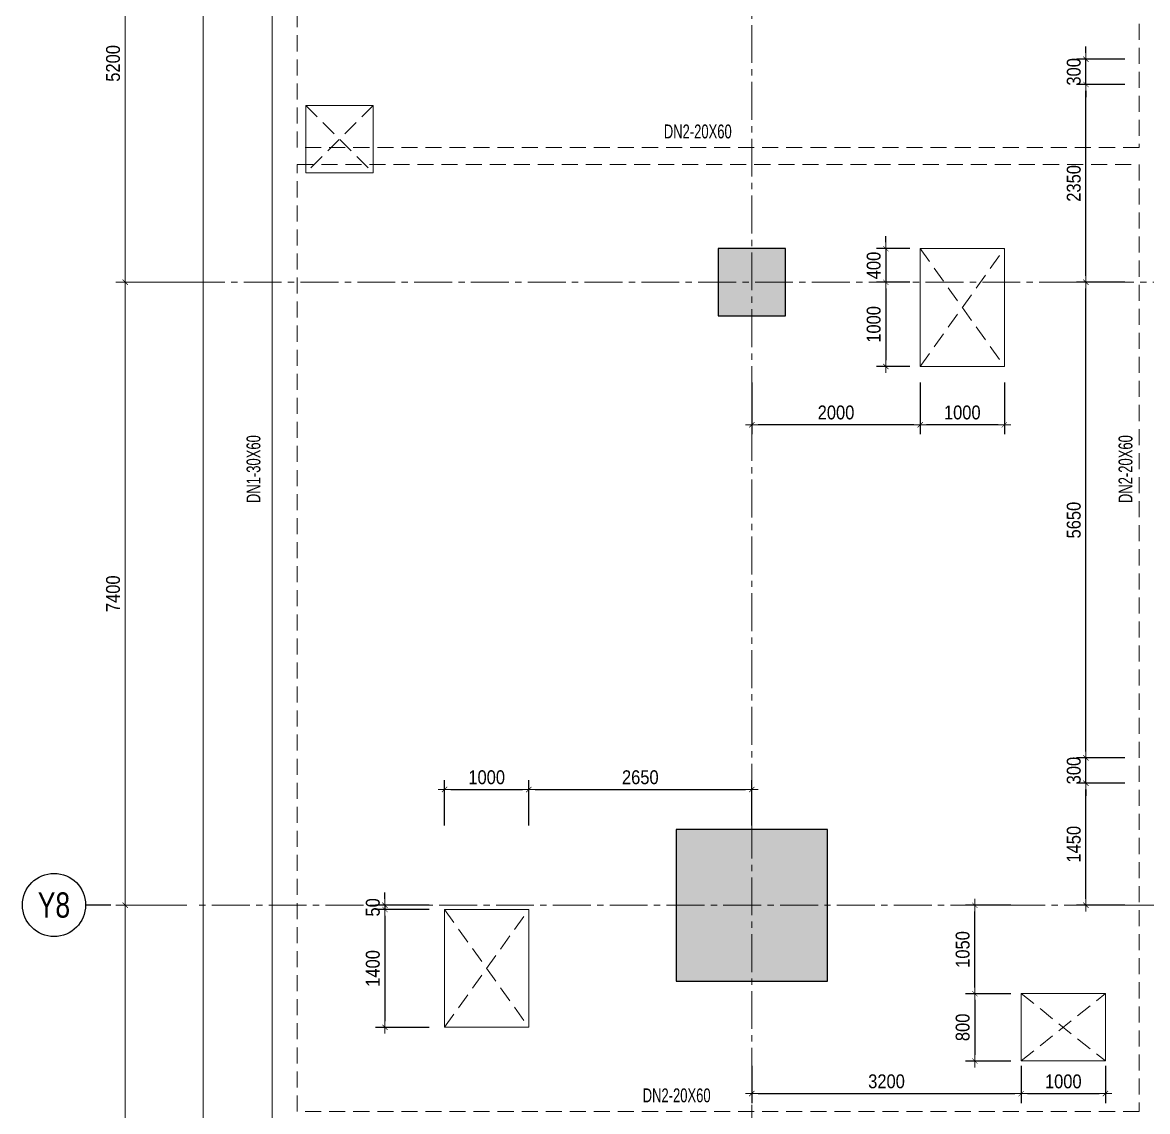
# Model space of a CAD drawing. Extents: x 512210 to 544733856, y -92216 to 2317910607.
# Drawn here: x 539499 to 552863, y -66227 to -53291 of the extents above; entities that cross this region are included whole.
import ezdxf
from ezdxf.enums import TextEntityAlignment as Align

# ---------------------------------------------------------------- set-up
doc = ezdxf.new("R2010")
doc.units = 0
doc.header["$LTSCALE"] = 300
doc.header["$MEASUREMENT"] = 0
for name, pattern in [('CENTER2', [1.125, 0.75, -0.125, 0.125, -0.125]), ('DASHED', [19.05, 12.7, -6.35]), ('HIDDEN2', [4.7625, 3.175, -1.5875])]:
    doc.linetypes.add(name, pattern=pattern)
doc.layers.get('0').update_dxf_attribs({"linetype": 'CONTINUOUS'})
doc.layers.get('DEFPOINTS').update_dxf_attribs({"linetype": 'CONTINUOUS'})
for name, color, linetype, lineweight in [('00-TT.Dim', 8, 'CONTINUOUS', 13), ('NDC_S_AXIS', 5, 'CENTER2', 15), ('NDC_S_BEAM', 3, 'HIDDEN2', 20), ('NDC_S_DIM', 1, 'CONTINUOUS', 15), ('NDC_S_HATCH COLUMN AND WALL', 251, 'CONTINUOUS', 13), ('NDC_S_OPENING2', 9, 'DASHED', 13), ('NDC_S_SLAB', 2, 'CONTINUOUS', 18)]:
    doc.layers.add(name, color=color, linetype=linetype, lineweight=lineweight)
doc.layers.add('A-SYM', color=7, linetype='CONTINUOUS')
doc.layers.add('X-COL-B3$0$A-COL', color=2, linetype='CONTINUOUS')
doc.styles.add('02. TT-ArialS', font='3t-unicode.shx', dxfattribs={"width": 0.7})
doc.styles.add('Heerim', font='', dxfattribs={"width": 0.8})
doc.styles.add('NDC_ARIAL', font='arial.ttf', dxfattribs={"width": 0.85})
doc.styles.get('Heerim').set_extended_font_data('Dotum')
doc.dimstyles.new('NDC_1-75', dxfattribs={"dimscale": 75, "dimtxt": 2.2, "dimasz": 1, "dimexe": 1.5, "dimexo": 0, "dimgap": 0.8, "dimtad": 1, "dimdec": 0, "dimdsep": 46, "dimtxsty": 'NDC_ARIAL', "dimblk": 'DIMMARK', "dimcen": 49999.938995, "dimdle": 1.5, "dimclrd": 1, "dimclre": 1, "dimclrt": 3, "dimadec": 0, "dimazin": 0, "dimtfac": 1, "dimtdec": 0, "dimtix": 1, "dimtmove": 1, "dimatfit": 3, "dimfxl": 1, "dimarcsym": 0})

# ---------------------------------------------------------------- blocks, each defined once
blk = doc.blocks.new('*U1')
for q in [(0, 0), (0, 2)]:
    blk.add_line((0, 4), q)
blk.add_circle((0, 9), 5)
at = {"style": 'Heerim', "width": 0.8}
blk.add_attdef('NO', text='', height=4, dxfattribs=at).set_placement((-0.01, 9.02), align=Align.MIDDLE_CENTER)
blk = doc.blocks.new('DIMMARK')
at = {"layer": 'NDC_S_DIM', "color": 1}
blk.add_line((-1.5, 0), (1, 0), dxfattribs=at)
at = {"layer": 'NDC_S_DIM', "color": 2, "const_width": 0.1}
blk.add_lwpolyline([(-0.42, -0.42), (0.42, 0.42)], dxfattribs=at)
blk = doc.blocks.new('*D274')
at = {"layer": 'DEFPOINTS', "color": 0, "transparency": 16777216}
for p in [(845, 5700), (1578, 5700), (1578, 0)]:
    blk.add_point(p, dxfattribs=at)
at = {"layer": 'NDC_S_DIM', "color": 1, "lineweight": -2, "transparency": 16777216}
for p, q in [((1578, 5700), (733, 5700)), ((845, 75), (845, 5625)), ((1578, 0), (733, 0))]:
    blk.add_line(p, q, dxfattribs=at)
at = {"layer": 'NDC_S_DIM', "color": 1, "lineweight": -2, "transparency": 16777216, "xscale": 75, "yscale": 75, "zscale": 75}
for p, rotation in [((845, 5700), 90), ((845, 0), 270)]:
    blk.add_blockref('DIMMARK', p, dxfattribs=dict(at, rotation=rotation))
at = {"layer": 'NDC_S_DIM', "color": 3, "transparency": 16777216, "insert": (701, 2850), "char_height": 165, "attachment_point": 5, "rotation": 90, "style": 'NDC_ARIAL'}
blk.add_mtext('5700', dxfattribs=at)
blk = doc.blocks.new('*D275')
at = {"layer": 'DEFPOINTS', "color": 0, "transparency": 16777216}
for p in [(845, 13100), (1578, 13100), (1578, 5700)]:
    blk.add_point(p, dxfattribs=at)
at = {"layer": 'NDC_S_DIM', "color": 1, "lineweight": -2, "transparency": 16777216}
for p, q in [((1578, 13100), (733, 13100)), ((845, 5775), (845, 13025)), ((1578, 5700), (733, 5700))]:
    blk.add_line(p, q, dxfattribs=at)
at = {"layer": 'NDC_S_DIM', "color": 1, "lineweight": -2, "transparency": 16777216, "xscale": 75, "yscale": 75, "zscale": 75}
for p, rotation in [((845, 13100), 90), ((845, 5700), 270)]:
    blk.add_blockref('DIMMARK', p, dxfattribs=dict(at, rotation=rotation))
at = {"layer": 'NDC_S_DIM', "color": 3, "transparency": 16777216, "insert": (701, 9400), "char_height": 165, "attachment_point": 5, "rotation": 90, "style": 'NDC_ARIAL'}
blk.add_mtext('7400', dxfattribs=at)
blk = doc.blocks.new('*D276')
at = {"layer": 'DEFPOINTS', "color": 0, "transparency": 16777216}
for p in [(845, 18300), (1578, 18300), (1578, 13100)]:
    blk.add_point(p, dxfattribs=at)
at = {"layer": 'NDC_S_DIM', "color": 1, "lineweight": -2, "transparency": 16777216}
for p, q in [((1578, 18300), (733, 18300)), ((845, 13175), (845, 18225)), ((1578, 13100), (733, 13100))]:
    blk.add_line(p, q, dxfattribs=at)
at = {"layer": 'NDC_S_DIM', "color": 1, "lineweight": -2, "transparency": 16777216, "xscale": 75, "yscale": 75, "zscale": 75}
for p, rotation in [((845, 18300), 90), ((845, 13100), 270)]:
    blk.add_blockref('DIMMARK', p, dxfattribs=dict(at, rotation=rotation))
at = {"layer": 'NDC_S_DIM', "color": 3, "transparency": 16777216, "insert": (701, 15700), "char_height": 165, "attachment_point": 5, "rotation": 90, "style": 'NDC_ARIAL'}
blk.add_mtext('5200', dxfattribs=at)
blk = doc.blocks.new('*D281')
at = {"layer": 'DEFPOINTS', "color": 0, "transparency": 16777216}
for p in [(552132, -62327), (552594, -62327), (552594, -63777)]:
    blk.add_point(p, dxfattribs=at)
at = {"layer": 'NDC_S_DIM', "color": 1, "lineweight": -2, "transparency": 16777216}
for p, q in [((552594, -62327), (552019, -62327)), ((552132, -63702), (552132, -62402)), ((552594, -63777), (552019, -63777))]:
    blk.add_line(p, q, dxfattribs=at)
at = {"layer": 'NDC_S_DIM', "color": 1, "lineweight": -2, "transparency": 16777216, "xscale": 75, "yscale": 75, "zscale": 75}
for p, rotation in [((552132, -62327), 90), ((552132, -63777), 270)]:
    blk.add_blockref('DIMMARK', p, dxfattribs=dict(at, rotation=rotation))
at = {"layer": 'NDC_S_DIM', "color": 3, "transparency": 16777216, "insert": (551988, -63052), "char_height": 165, "attachment_point": 5, "rotation": 90, "style": 'NDC_ARIAL'}
blk.add_mtext('1450', dxfattribs=at)
blk = doc.blocks.new('*D282')
at = {"layer": 'DEFPOINTS', "color": 0, "transparency": 16777216}
for p in [(552132, -62027), (552594, -62027), (552594, -62327)]:
    blk.add_point(p, dxfattribs=at)
at = {"layer": 'NDC_S_DIM', "color": 1, "lineweight": -2, "transparency": 16777216}
for p, q in [((552132, -61952), (552132, -61877)), ((552594, -62027), (552019, -62027)), ((552132, -62327), (552132, -62027)), ((552594, -62327), (552019, -62327)), ((552132, -62402), (552132, -62477))]:
    blk.add_line(p, q, dxfattribs=at)
at = {"layer": 'NDC_S_DIM', "color": 1, "lineweight": -2, "transparency": 16777216, "xscale": 75, "yscale": 75, "zscale": 75}
for p, rotation in [((552132, -62027), 270), ((552132, -62327), 90)]:
    blk.add_blockref('DIMMARK', p, dxfattribs=dict(at, rotation=rotation))
at = {"layer": 'NDC_S_DIM', "color": 3, "transparency": 16777216, "insert": (551988, -62177), "char_height": 165, "attachment_point": 5, "rotation": 90, "style": 'NDC_ARIAL'}
blk.add_mtext('300', dxfattribs=at)
blk = doc.blocks.new('*D283')
at = {"layer": 'DEFPOINTS', "color": 0, "transparency": 16777216}
for p in [(552132, -56377), (552594, -56377), (552594, -62027)]:
    blk.add_point(p, dxfattribs=at)
at = {"layer": 'NDC_S_DIM', "color": 1, "lineweight": -2, "transparency": 16777216}
for p, q in [((552594, -56377), (552019, -56377)), ((552132, -61952), (552132, -56452)), ((552594, -62027), (552019, -62027))]:
    blk.add_line(p, q, dxfattribs=at)
at = {"layer": 'NDC_S_DIM', "color": 1, "lineweight": -2, "transparency": 16777216, "xscale": 75, "yscale": 75, "zscale": 75}
for p, rotation in [((552132, -56377), 90), ((552132, -62027), 270)]:
    blk.add_blockref('DIMMARK', p, dxfattribs=dict(at, rotation=rotation))
at = {"layer": 'NDC_S_DIM', "color": 3, "transparency": 16777216, "insert": (551988, -59202), "char_height": 165, "attachment_point": 5, "rotation": 90, "style": 'NDC_ARIAL'}
blk.add_mtext('5650', dxfattribs=at)
blk = doc.blocks.new('*D284')
at = {"layer": 'DEFPOINTS', "color": 0, "transparency": 16777216}
for p in [(552132, -54027), (552594, -54027), (552594, -56377)]:
    blk.add_point(p, dxfattribs=at)
at = {"layer": 'NDC_S_DIM', "color": 1, "lineweight": -2, "transparency": 16777216}
for p, q in [((552594, -54027), (552019, -54027)), ((552132, -56302), (552132, -54102)), ((552594, -56377), (552019, -56377))]:
    blk.add_line(p, q, dxfattribs=at)
at = {"layer": 'NDC_S_DIM', "color": 1, "lineweight": -2, "transparency": 16777216, "xscale": 75, "yscale": 75, "zscale": 75}
for p, rotation in [((552132, -54027), 90), ((552132, -56377), 270)]:
    blk.add_blockref('DIMMARK', p, dxfattribs=dict(at, rotation=rotation))
at = {"layer": 'NDC_S_DIM', "color": 3, "transparency": 16777216, "insert": (551988, -55202), "char_height": 165, "attachment_point": 5, "rotation": 90, "style": 'NDC_ARIAL'}
blk.add_mtext('2350', dxfattribs=at)
blk = doc.blocks.new('*D285')
at = {"layer": 'DEFPOINTS', "color": 0, "transparency": 16777216}
for p in [(552132, -53727), (552594, -53727), (552594, -54027)]:
    blk.add_point(p, dxfattribs=at)
at = {"layer": 'NDC_S_DIM', "color": 1, "lineweight": -2, "transparency": 16777216}
for p, q in [((552132, -53652), (552132, -53577)), ((552594, -53727), (552019, -53727)), ((552132, -54027), (552132, -53727)), ((552594, -54027), (552019, -54027)), ((552132, -54102), (552132, -54177))]:
    blk.add_line(p, q, dxfattribs=at)
at = {"layer": 'NDC_S_DIM', "color": 1, "lineweight": -2, "transparency": 16777216, "xscale": 75, "yscale": 75, "zscale": 75}
for p, rotation in [((552132, -53727), 270), ((552132, -54027), 90)]:
    blk.add_blockref('DIMMARK', p, dxfattribs=dict(at, rotation=rotation))
at = {"layer": 'NDC_S_DIM', "color": 3, "transparency": 16777216, "insert": (551988, -53877), "char_height": 165, "attachment_point": 5, "rotation": 90, "style": 'NDC_ARIAL'}
blk.add_mtext('300', dxfattribs=at)
blk = doc.blocks.new('*D286')
at = {"layer": 'DEFPOINTS', "color": 0, "transparency": 16777216}
for p in [(550163, -57566), (551163, -57566), (550163, -58069)]:
    blk.add_point(p, dxfattribs=at)
at = {"layer": 'NDC_S_DIM', "color": 1, "lineweight": -2, "transparency": 16777216}
for p, q in [((550163, -57566), (550163, -58181)), ((551163, -57566), (551163, -58181)), ((551088, -58069), (550238, -58069))]:
    blk.add_line(p, q, dxfattribs=at)
at = {"layer": 'NDC_S_DIM', "color": 1, "lineweight": -2, "transparency": 16777216, "xscale": 75, "yscale": 75, "zscale": 75, "rotation": 180}
blk.add_blockref('DIMMARK', (550163, -58069), dxfattribs=at)
at = {"layer": 'NDC_S_DIM', "color": 1, "lineweight": -2, "transparency": 16777216, "xscale": 75, "yscale": 75, "zscale": 75}
blk.add_blockref('DIMMARK', (551163, -58069), dxfattribs=at)
at = {"layer": 'NDC_S_DIM', "color": 3, "transparency": 16777216, "insert": (550663, -57924), "char_height": 165, "attachment_point": 5, "style": 'NDC_ARIAL'}
blk.add_mtext('1000', dxfattribs=at)
blk = doc.blocks.new('*D287')
at = {"layer": 'DEFPOINTS', "color": 0, "transparency": 16777216}
for p in [(548163, -57566), (550163, -57566), (548163, -58069)]:
    blk.add_point(p, dxfattribs=at)
at = {"layer": 'NDC_S_DIM', "color": 1, "lineweight": -2, "transparency": 16777216}
for p, q in [((548163, -57566), (548163, -58181)), ((550163, -57566), (550163, -58181)), ((550088, -58069), (548238, -58069))]:
    blk.add_line(p, q, dxfattribs=at)
at = {"layer": 'NDC_S_DIM', "color": 1, "lineweight": -2, "transparency": 16777216, "xscale": 75, "yscale": 75, "zscale": 75, "rotation": 180}
blk.add_blockref('DIMMARK', (548163, -58069), dxfattribs=at)
at = {"layer": 'NDC_S_DIM', "color": 1, "lineweight": -2, "transparency": 16777216, "xscale": 75, "yscale": 75, "zscale": 75}
blk.add_blockref('DIMMARK', (550163, -58069), dxfattribs=at)
at = {"layer": 'NDC_S_DIM', "color": 3, "transparency": 16777216, "insert": (549163, -57924), "char_height": 165, "attachment_point": 5, "style": 'NDC_ARIAL'}
blk.add_mtext('2000', dxfattribs=at)
blk = doc.blocks.new('*D288')
at = {"layer": 'DEFPOINTS', "color": 0, "transparency": 16777216}
for p in [(550039, -55977), (549755, -56377), (550039, -56377)]:
    blk.add_point(p, dxfattribs=at)
at = {"layer": 'NDC_S_DIM', "color": 1, "lineweight": -2, "transparency": 16777216}
for p, q in [((549755, -55902), (549755, -55827)), ((550039, -55977), (549642, -55977)), ((549755, -55977), (549755, -56377)), ((550039, -56377), (549642, -56377)), ((549755, -56452), (549755, -56527))]:
    blk.add_line(p, q, dxfattribs=at)
at = {"layer": 'NDC_S_DIM', "color": 1, "lineweight": -2, "transparency": 16777216, "xscale": 75, "yscale": 75, "zscale": 75}
for p, rotation in [((549755, -55977), 270), ((549755, -56377), 90)]:
    blk.add_blockref('DIMMARK', p, dxfattribs=dict(at, rotation=rotation))
at = {"layer": 'NDC_S_DIM', "color": 3, "transparency": 16777216, "insert": (549611, -56177), "char_height": 165, "attachment_point": 5, "rotation": 90, "style": 'NDC_ARIAL'}
blk.add_mtext('400', dxfattribs=at)
blk = doc.blocks.new('*D289')
at = {"layer": 'DEFPOINTS', "color": 0, "transparency": 16777216}
for p in [(550039, -56377), (549755, -57377), (550039, -57377)]:
    blk.add_point(p, dxfattribs=at)
at = {"layer": 'NDC_S_DIM', "color": 1, "lineweight": -2, "transparency": 16777216}
for p, q in [((550039, -56377), (549642, -56377)), ((549755, -56452), (549755, -57302)), ((550039, -57377), (549642, -57377))]:
    blk.add_line(p, q, dxfattribs=at)
at = {"layer": 'NDC_S_DIM', "color": 1, "lineweight": -2, "transparency": 16777216, "xscale": 75, "yscale": 75, "zscale": 75}
for p, rotation in [((549755, -56377), 90), ((549755, -57377), 270)]:
    blk.add_blockref('DIMMARK', p, dxfattribs=dict(at, rotation=rotation))
at = {"layer": 'NDC_S_DIM', "color": 3, "transparency": 16777216, "insert": (549611, -56877), "char_height": 165, "attachment_point": 5, "rotation": 90, "style": 'NDC_ARIAL'}
blk.add_mtext('1000', dxfattribs=at)
blk = doc.blocks.new('*D302')
at = {"layer": 'DEFPOINTS', "color": 0, "transparency": 16777216}
for p in [(548163, -65686), (551363, -65686), (551363, -66014)]:
    blk.add_point(p, dxfattribs=at)
at = {"layer": 'NDC_S_DIM', "color": 1, "lineweight": -2, "transparency": 16777216}
for p, q in [((548163, -65686), (548163, -66126)), ((551363, -65686), (551363, -66126)), ((548238, -66014), (551288, -66014))]:
    blk.add_line(p, q, dxfattribs=at)
at = {"layer": 'NDC_S_DIM', "color": 1, "lineweight": -2, "transparency": 16777216, "xscale": 75, "yscale": 75, "zscale": 75, "rotation": 180}
blk.add_blockref('DIMMARK', (548163, -66014), dxfattribs=at)
at = {"layer": 'NDC_S_DIM', "color": 1, "lineweight": -2, "transparency": 16777216, "xscale": 75, "yscale": 75, "zscale": 75}
blk.add_blockref('DIMMARK', (551363, -66014), dxfattribs=at)
at = {"layer": 'NDC_S_DIM', "color": 3, "transparency": 16777216, "insert": (549763, -65869), "char_height": 165, "attachment_point": 5, "style": 'NDC_ARIAL'}
blk.add_mtext('3200', dxfattribs=at)
blk = doc.blocks.new('*D303')
at = {"layer": 'DEFPOINTS', "color": 0, "transparency": 16777216}
for p in [(551363, -65686), (552363, -65686), (552363, -66014)]:
    blk.add_point(p, dxfattribs=at)
at = {"layer": 'NDC_S_DIM', "color": 1, "lineweight": -2, "transparency": 16777216}
for p, q in [((551363, -65686), (551363, -66126)), ((552363, -65686), (552363, -66126)), ((551438, -66014), (552288, -66014))]:
    blk.add_line(p, q, dxfattribs=at)
at = {"layer": 'NDC_S_DIM', "color": 1, "lineweight": -2, "transparency": 16777216, "xscale": 75, "yscale": 75, "zscale": 75, "rotation": 180}
blk.add_blockref('DIMMARK', (551363, -66014), dxfattribs=at)
at = {"layer": 'NDC_S_DIM', "color": 1, "lineweight": -2, "transparency": 16777216, "xscale": 75, "yscale": 75, "zscale": 75}
blk.add_blockref('DIMMARK', (552363, -66014), dxfattribs=at)
at = {"layer": 'NDC_S_DIM', "color": 3, "transparency": 16777216, "insert": (551863, -65870), "char_height": 165, "attachment_point": 5, "style": 'NDC_ARIAL'}
blk.add_mtext('1000', dxfattribs=at)
blk = doc.blocks.new('*D304')
at = {"layer": 'DEFPOINTS', "color": 0, "transparency": 16777216}
for p in [(545513, -62402), (544513, -62828), (545513, -62828)]:
    blk.add_point(p, dxfattribs=at)
at = {"layer": 'NDC_S_DIM', "color": 1, "lineweight": -2, "transparency": 16777216}
for p, q in [((544513, -62828), (544513, -62289)), ((544588, -62402), (545438, -62402)), ((545513, -62828), (545513, -62289))]:
    blk.add_line(p, q, dxfattribs=at)
at = {"layer": 'NDC_S_DIM', "color": 1, "lineweight": -2, "transparency": 16777216, "xscale": 75, "yscale": 75, "zscale": 75, "rotation": 180}
blk.add_blockref('DIMMARK', (544513, -62402), dxfattribs=at)
at = {"layer": 'NDC_S_DIM', "color": 1, "lineweight": -2, "transparency": 16777216, "xscale": 75, "yscale": 75, "zscale": 75}
blk.add_blockref('DIMMARK', (545513, -62402), dxfattribs=at)
at = {"layer": 'NDC_S_DIM', "color": 3, "transparency": 16777216, "insert": (545013, -62257), "char_height": 165, "attachment_point": 5, "style": 'NDC_ARIAL'}
blk.add_mtext('1000', dxfattribs=at)
blk = doc.blocks.new('*D305')
at = {"layer": 'DEFPOINTS', "color": 0, "transparency": 16777216}
for p in [(548163, -62402), (545513, -62828), (548163, -62828)]:
    blk.add_point(p, dxfattribs=at)
at = {"layer": 'NDC_S_DIM', "color": 1, "lineweight": -2, "transparency": 16777216}
for p, q in [((545513, -62828), (545513, -62289)), ((545588, -62402), (548088, -62402)), ((548163, -62828), (548163, -62289))]:
    blk.add_line(p, q, dxfattribs=at)
at = {"layer": 'NDC_S_DIM', "color": 1, "lineweight": -2, "transparency": 16777216, "xscale": 75, "yscale": 75, "zscale": 75, "rotation": 180}
blk.add_blockref('DIMMARK', (545513, -62402), dxfattribs=at)
at = {"layer": 'NDC_S_DIM', "color": 1, "lineweight": -2, "transparency": 16777216, "xscale": 75, "yscale": 75, "zscale": 75}
blk.add_blockref('DIMMARK', (548163, -62402), dxfattribs=at)
at = {"layer": 'NDC_S_DIM', "color": 3, "transparency": 16777216, "insert": (546838, -62257), "char_height": 165, "attachment_point": 5, "style": 'NDC_ARIAL'}
blk.add_mtext('2650', dxfattribs=at)
blk = doc.blocks.new('*D306')
at = {"layer": 'DEFPOINTS', "color": 0, "transparency": 16777216}
for p in [(543805, -63827), (544328, -63777), (544328, -63827)]:
    blk.add_point(p, dxfattribs=at)
at = {"layer": 'NDC_S_DIM', "color": 1, "lineweight": -2, "transparency": 16777216}
for p, q in [((543805, -63702), (543805, -63627)), ((544328, -63777), (543693, -63777)), ((544328, -63827), (543693, -63827)), ((543805, -63777), (543805, -63827)), ((543805, -63902), (543805, -63977))]:
    blk.add_line(p, q, dxfattribs=at)
at = {"layer": 'NDC_S_DIM', "color": 1, "lineweight": -2, "transparency": 16777216, "xscale": 75, "yscale": 75, "zscale": 75}
for p, rotation in [((543805, -63777), 270), ((543805, -63827), 90)]:
    blk.add_blockref('DIMMARK', p, dxfattribs=dict(at, rotation=rotation))
at = {"layer": 'NDC_S_DIM', "color": 3, "transparency": 16777216, "insert": (543661, -63802), "char_height": 165, "attachment_point": 5, "rotation": 90, "style": 'NDC_ARIAL'}
blk.add_mtext('50', dxfattribs=at)
blk = doc.blocks.new('*D307')
at = {"layer": 'DEFPOINTS', "color": 0, "transparency": 16777216}
for p in [(544328, -63827), (543805, -65227), (544328, -65227)]:
    blk.add_point(p, dxfattribs=at)
at = {"layer": 'NDC_S_DIM', "color": 1, "lineweight": -2, "transparency": 16777216}
for p, q in [((544328, -63827), (543693, -63827)), ((543805, -63902), (543805, -65152)), ((544328, -65227), (543693, -65227))]:
    blk.add_line(p, q, dxfattribs=at)
at = {"layer": 'NDC_S_DIM', "color": 1, "lineweight": -2, "transparency": 16777216, "xscale": 75, "yscale": 75, "zscale": 75}
for p, rotation in [((543805, -63827), 90), ((543805, -65227), 270)]:
    blk.add_blockref('DIMMARK', p, dxfattribs=dict(at, rotation=rotation))
at = {"layer": 'NDC_S_DIM', "color": 3, "transparency": 16777216, "insert": (543661, -64527), "char_height": 165, "attachment_point": 5, "rotation": 90, "style": 'NDC_ARIAL'}
blk.add_mtext('1400', dxfattribs=at)
blk = doc.blocks.new('*D308')
at = {"layer": 'DEFPOINTS', "color": 0, "transparency": 16777216}
for p in [(551238, -64827), (550812, -65627), (551238, -65627)]:
    blk.add_point(p, dxfattribs=at)
at = {"layer": 'NDC_S_DIM', "color": 1, "lineweight": -2, "transparency": 16777216}
for p, q in [((551238, -64827), (550700, -64827)), ((550812, -64902), (550812, -65552)), ((551238, -65627), (550700, -65627))]:
    blk.add_line(p, q, dxfattribs=at)
at = {"layer": 'NDC_S_DIM', "color": 1, "lineweight": -2, "transparency": 16777216, "xscale": 75, "yscale": 75, "zscale": 75}
for p, rotation in [((550812, -64827), 90), ((550812, -65627), 270)]:
    blk.add_blockref('DIMMARK', p, dxfattribs=dict(at, rotation=rotation))
at = {"layer": 'NDC_S_DIM', "color": 3, "transparency": 16777216, "insert": (550668, -65227), "char_height": 165, "attachment_point": 5, "rotation": 90, "style": 'NDC_ARIAL'}
blk.add_mtext('800', dxfattribs=at)
blk = doc.blocks.new('*D309')
at = {"layer": 'DEFPOINTS', "color": 0, "transparency": 16777216}
for p in [(550812, -63777), (551238, -63777), (551238, -64827)]:
    blk.add_point(p, dxfattribs=at)
at = {"layer": 'NDC_S_DIM', "color": 1, "lineweight": -2, "transparency": 16777216}
for p, q in [((551238, -63777), (550700, -63777)), ((550812, -64752), (550812, -63852)), ((551238, -64827), (550700, -64827))]:
    blk.add_line(p, q, dxfattribs=at)
at = {"layer": 'NDC_S_DIM', "color": 1, "lineweight": -2, "transparency": 16777216, "xscale": 75, "yscale": 75, "zscale": 75}
for p, rotation in [((550812, -63777), 90), ((550812, -64827), 270)]:
    blk.add_blockref('DIMMARK', p, dxfattribs=dict(at, rotation=rotation))
at = {"layer": 'NDC_S_DIM', "color": 3, "transparency": 16777216, "insert": (550668, -64302), "char_height": 165, "attachment_point": 5, "rotation": 90, "style": 'NDC_ARIAL'}
blk.add_mtext('1050', dxfattribs=at)
blk = doc.blocks.new('nap be khoi van phong')
at = {"layer": 'NDC_S_HATCH COLUMN AND WALL'}
for points in [[(8689.4, 13500), (7889.4, 13500), (7889.4, 12700), (8689.4, 12700)], [(9189.4, 6600), (7389.4, 6600), (7389.4, 4800), (9189.4, 4800)]]:
    blk.add_hatch(color=256, dxfattribs=at).paths.add_polyline_path(points)
at = {"layer": 'NDC_S_AXIS', "ltscale": 2}
blk.add_line((8289.4, 19530.3), (8289.4, -990.9), dxfattribs=at)
for points in [[(1577.7, 13100), (24244.8, 13100)], [(23925.5, 5700), (1708.3, 5700)]]:
    blk.add_lwpolyline(points, dxfattribs=at)
at = {"layer": 'NDC_S_BEAM', "ltscale": 0.2}
for points in [[(2889.4, 17600), (12889.4, 17600), (12889.4, 14700), (2889.4, 14700)], [(2889.4, 14500), (12889.4, 14500), (12889.4, 3250), (2889.4, 3250)]]:
    blk.add_lwpolyline(points, close=True, dxfattribs=at)
at = {"layer": 'NDC_S_DIM', "color": 250}
blk.add_lwpolyline([(1770.1, 19117.7), (23739.4, 19117.7), (23739.4, -898.1), (1770.1, -898.1)], close=True, dxfattribs=at)
at = {"layer": 'NDC_S_OPENING2', "ltscale": 0.05}
for points in [[(2989.4, 15200), (3789.4, 14400)], [(3789.4, 15200), (2989.4, 14400)], [(10289.4, 12100), (11289.4, 13500)], [(10289.4, 13500), (11289.4, 12100)], [(4639.4, 5650), (5639.4, 4250)], [(4639.4, 4250), (5639.4, 5650)], [(11489.4, 4650), (12489.4, 3850)], [(11489.4, 3850), (12489.4, 4650)]]:
    blk.add_lwpolyline(points, dxfattribs=at)
at = {"layer": 'NDC_S_SLAB'}
blk.add_line((2589.4, 50), (2589.4, 17900), dxfattribs=at)
for points in [[(2989.4, 15200), (3789.4, 15200), (3789.4, 14400), (2989.4, 14400)], [(10289.4, 13500), (11289.4, 13500), (11289.4, 12100), (10289.4, 12100)], [(4639.4, 5650), (5639.4, 5650), (5639.4, 4250), (4639.4, 4250)], [(11489.4, 4650), (12489.4, 4650), (12489.4, 3850), (11489.4, 3850)]]:
    blk.add_lwpolyline(points, close=True, dxfattribs=at)
at = {"layer": 'X-COL-B3$0$A-COL'}
for points in [[(7889.4, 12700), (8689.4, 12700), (8689.4, 13500), (7889.4, 13500)], [(7389.4, 4800), (9189.4, 4800), (9189.4, 6600), (7389.4, 6600)]]:
    blk.add_lwpolyline(points, close=True, dxfattribs=at)
at = {"layer": 'A-SYM'}
ref = blk.add_blockref('*U1', (675, 5703.2), dxfattribs=dict(at, xscale=75.00000000000094, yscale=75.00000000000094, zscale=75.00000000000094, rotation=90))
ref.add_attrib('NO', 'Y8', dxfattribs={"layer": '0', "height": 300, "style": 'Heerim', "width": 0.8}).set_placement((-1.3, 5702.7), align=Align.MIDDLE_CENTER)
at = {"layer": 'NDC_S_DIM'}
for base, p1, p2, picture, middle in [((845.4, 18300), (1577.7, 13100), (1577.7, 18300), '*D276', (701.2, 15700)), ((845.4, 13100), (1577.7, 5700), (1577.7, 13100), '*D275', (701.2, 9400)), ((845.4, 5700), (1577.7, 0), (1577.7, 5700), '*D274', (701.2, 2850))]:
    dim = blk.add_linear_dim(base=base, p1=p1, p2=p2, angle=90, dimstyle='NDC_1-75', dxfattribs=at)
    dim.commit()
    dim.dimension.update_dxf_attribs({"geometry": picture, "text_midpoint": middle})

msp = doc.modelspace()

# ---------------------------------------------------------------- block references
at = {"layer": 'NDC_S_DIM'}
msp.add_blockref('nap be khoi van phong', (539873.9, -69476.5), dxfattribs=at)

# ---------------------------------------------------------------- texts
at = {"layer": '00-TT.Dim', "color": 90, "style": '02. TT-ArialS', "width": 0.7}
for p in [(547117.1, -54667.3), (546866.3, -66117.3)]:
    msp.add_text('DN2-20X60', height=165, dxfattribs=at).set_placement(p)
for s, p in [('DN1-30X60', (542324.9, -58999.7)), ('DN2-20X60', (552684.1, -58999.7))]:
    msp.add_text(s, height=165, rotation=90, dxfattribs=at).set_placement(p)

# ---------------------------------------------------------------- dimensions: what is measured, and where the dimension line sits
at = {"layer": 'NDC_S_DIM'}
for base, p1, p2, picture, middle in [((552131.8, -53726.5), (552594.2, -54026.5), (552594.2, -53726.5), '*D285', (551987.5, -53876.5)), ((552131.8, -54026.5), (552594.2, -56376.5), (552594.2, -54026.5), '*D284', (551987.5, -55201.5)), ((549754.8, -56376.5), (550039, -55976.5), (550039, -56376.5), '*D288', (549610.5, -56176.5)), ((549754.8, -57376.5), (550039, -56376.5), (550039, -57376.5), '*D289', (549610.5, -56876.5)), ((552131.8, -56376.5), (552594.2, -62026.5), (552594.2, -56376.5), '*D283', (551987.6, -59201.5)), ((552131.8, -62026.5), (552594.2, -62326.5), (552594.2, -62026.5), '*D282', (551987.5, -62176.5)), ((552131.8, -62326.5), (552594.2, -63776.5), (552594.2, -62326.5), '*D281', (551987.6, -63051.5)), ((543805.5, -63826.5), (544328.3, -63776.5), (544328.3, -63826.5), '*D306', (543661.2, -63801.5)), ((550812.2, -63776.5), (551238.4, -64826.5), (551238.4, -63776.5), '*D309', (550667.9, -64301.5)), ((543805.5, -65226.5), (544328.3, -63826.5), (544328.3, -65226.5), '*D307', (543661.2, -64526.5)), ((550812.2, -65626.5), (551238.4, -64826.5), (551238.4, -65626.5), '*D308', (550667.9, -65226.5))]:
    dim = msp.add_linear_dim(base=base, p1=p1, p2=p2, angle=90, dimstyle='NDC_1-75', dxfattribs=at)
    dim.commit()
    dim.dimension.update_dxf_attribs({"geometry": picture, "text_midpoint": middle})
for base, p1, p2, picture, middle in [((548163.3, -58068.7), (550163.3, -57566.2), (548163.3, -57566.2), '*D287', (549163.3, -57924.5)), ((550163.3, -58068.7), (551163.3, -57566.2), (550163.3, -57566.2), '*D286', (550663.3, -57924.5)), ((545513.3, -62401.7), (544513.3, -62827.7), (545513.3, -62827.7), '*D304', (545013.3, -62257.5)), ((548163.3, -62401.7), (545513.3, -62827.7), (548163.3, -62827.7), '*D305', (546838.3, -62257.5)), ((551363.3, -66013.8), (548163.3, -65686.2), (551363.3, -65686.2), '*D302', (549763.3, -65869.5)), ((552363.3, -66013.8), (551363.3, -65686.2), (552363.3, -65686.2), '*D303', (551863.3, -65869.6))]:
    dim = msp.add_linear_dim(base=base, p1=p1, p2=p2, dimstyle='NDC_1-75', dxfattribs=at)
    dim.commit()
    dim.dimension.update_dxf_attribs({"geometry": picture, "text_midpoint": middle})

doc.saveas('drawing.dxf')
